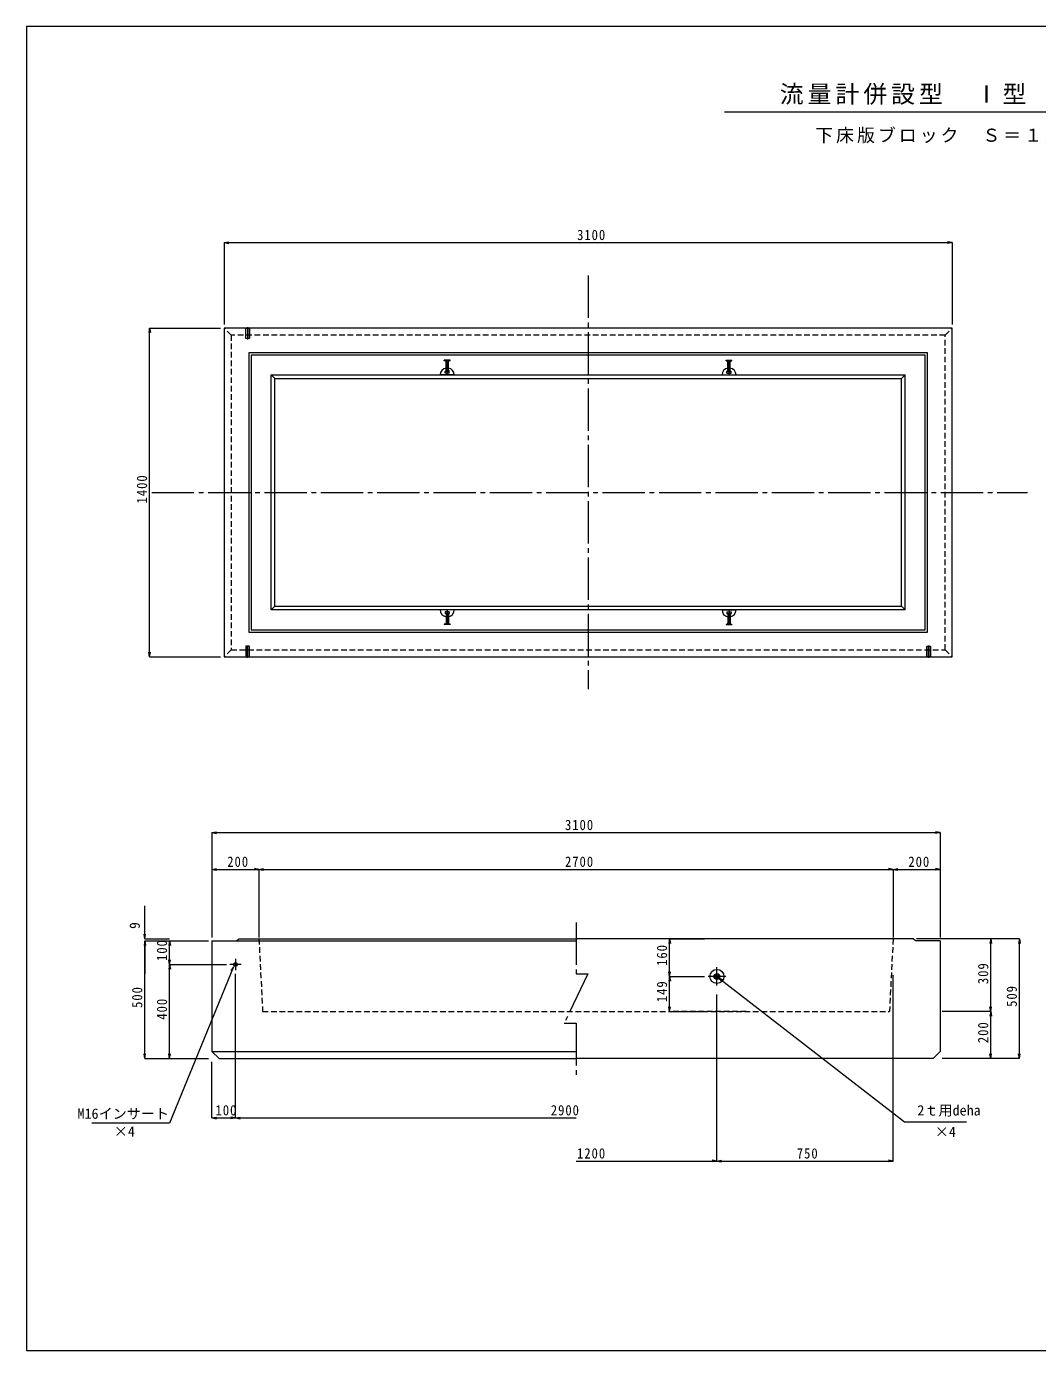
# Model space of a CAD drawing. Units: millimetres, scale not verified. Extents: x -12823 to 3978, y -2819 to 2819.
# Drawn here: x -3978 to 326, y -2819 to 2819 of the extents above; entities that cross this region are included whole.
import ezdxf
from ezdxf.enums import TextEntityAlignment as Align

# ---------------------------------------------------------------- set-up
doc = ezdxf.new("R2010")
doc.units = ezdxf.units.MM
doc.header["$LTSCALE"] = 20
doc.linetypes.add('CHAIN2', pattern=[12, 9, -1, 1, -1])
doc.linetypes.add('DASHED1', pattern=[1.8, 1.2, -0.6])
for name, color, linetype, lineweight in [('0-1_製品図', 4, 'Continuous', 9), ('0-2_LAYER2', 3, 'Continuous', 9), ('0-6_鉄筋', 7, 'Continuous', 9), ('1-0', 7, 'Continuous', 9)]:
    doc.layers.add(name, color=color, linetype=linetype, lineweight=lineweight)
doc.styles.add('ＭＳ ゴシック', font='')
doc.styles.get('ＭＳ ゴシック').set_extended_font_data('MS Gothic')

msp = doc.modelspace()

# ---------------------------------------------------------------- linework, layer by layer
at = {"layer": '0-1_製品図', "color": 7}
for p, q in [((-3137.1, 1898.66), (-3117.4, 1902.13)), ((-3137.1, 1898.66), (-37.1, 1898.66)), ((-3137.1, 1898.66), (-3117.4, 1895.18)), ((-3137.1, 1898.66), (-3137.1, 1549.8)), ((-37.1, 1898.66), (-56.8, 1902.13)), ((-37.1, 1898.66), (-56.8, 1895.18)), ((-37.1, 1898.66), (-37.1, 1549.8)), ((-3454.42, 1534.8), (-3457.89, 1515.1)), ((-3454.42, 134.8), (-3454.42, 1534.8)), ((-3454.42, 1534.8), (-3450.94, 1515.1)), ((-3454.42, 1534.8), (-3152.1, 1534.8)), ((-3454.42, 134.8), (-3457.89, 154.49)), ((-3454.42, 134.8), (-3450.94, 154.49)), ((-3454.42, 134.8), (-3152.1, 134.8)), ((-3096.98, -1185.45), (-3107.67, -1202.35)), ((-1038.6, -1226.01), (-1017.3, -1247.51)), ((-1038.6, -1226.01), (-1012.46, -1241.26))]:
    msp.add_line(p, q, dxfattribs=at)
at = {"layer": '0-1_製品図', "color": 7, "linetype": 'CHAIN2'}
for p, q in [((-1587.1, 1757.71), (-1587.1, -3.49)), ((-3445.24, 834.8), (284.14, 834.8))]:
    msp.add_line(p, q, dxfattribs=at)
at = {"layer": '0-1_製品図', "color": 7, "linetype": 'DASHED1'}
for p, q in [((-3107.1, 1504.8), (-3137.1, 1534.8)), ((-3107.1, 1504.8), (-3107.1, 164.8)), ((-67.1, 1504.8), (-3107.1, 1504.8)), ((-3107.1, 164.8), (-3137.1, 134.8)), ((-3107.1, 164.8), (-67.1, 164.8)), ((-67.1, 164.8), (-37.1, 134.8)), ((-2988.6, -1066.01), (-2973.15, -1375.01)), ((-288.6, -1066.01), (-304.05, -1375.01)), ((-2973.15, -1375.01), (-304.05, -1375.01)), ((-913.6, -1375.01), (-1230.13, -1375.01))]:
    msp.add_line(p, q, dxfattribs=at)
at = {"layer": '0-1_製品図'}
for p, q in [((-3044, 1489.8), (-3044, 1534.8)), ((-3037.1, 1538.74), (-3037.1, 1485.85)), ((-3030.2, 1534.8), (-3030.2, 1489.8)), ((-3044, 1489.8), (-3045.1, 1490.9)), ((-3030.2, 1489.8), (-3044, 1489.8)), ((-3029.1, 1490.9), (-3030.2, 1489.8)), ((-2174.6, 1397.8), (-2199.6, 1397.8)), ((-2199.6, 1395.8), (-2199.6, 1397.8)), ((-2174.6, 1395.8), (-2199.6, 1395.8)), ((-2192.1, 1353.3), (-2196.1, 1350.3)), ((-2192.1, 1353.3), (-2192.1, 1390.8)), ((-2182.1, 1353.3), (-2192.1, 1353.3)), ((-2187.1, 1334.8), (-2187.1, 1397.8)), ((-2182.1, 1353.3), (-2182.1, 1390.8)), ((-2182.1, 1353.3), (-2178.1, 1350.3)), ((-2174.6, 1395.8), (-2174.6, 1397.8)), ((-999.6, 1397.8), (-974.6, 1397.8)), ((-999.6, 1395.8), (-999.6, 1397.8)), ((-999.6, 1395.8), (-974.6, 1395.8)), ((-992.1, 1353.3), (-996.1, 1350.3)), ((-992.1, 1353.3), (-992.1, 1390.8)), ((-992.1, 1353.3), (-982.1, 1353.3)), ((-987.1, 1334.8), (-987.1, 1397.8)), ((-982.1, 1353.3), (-982.1, 1390.8)), ((-982.1, 1353.3), (-978.1, 1350.3)), ((-974.6, 1395.8), (-974.6, 1397.8)), ((-2157.1, 1334.8), (-2217.1, 1334.8)), ((-2178.1, 1350.3), (-2196.1, 1350.3)), ((-2196.1, 1342.8), (-2196.1, 1350.3)), ((-2178.1, 1342.8), (-2196.1, 1342.8)), ((-2178.1, 1342.8), (-2178.1, 1350.3)), ((-1017.1, 1334.8), (-957.1, 1334.8)), ((-996.1, 1342.8), (-996.1, 1350.3)), ((-996.1, 1350.3), (-978.1, 1350.3)), ((-996.1, 1342.8), (-978.1, 1342.8)), ((-978.1, 1342.8), (-978.1, 1350.3)), ((-2157.1, 334.8), (-2217.1, 334.8)), ((-2196.1, 326.8), (-2196.1, 319.3)), ((-2178.1, 326.8), (-2196.1, 326.8)), ((-2178.1, 319.3), (-2196.1, 319.3)), ((-2192.1, 316.3), (-2196.1, 319.3)), ((-2182.1, 316.3), (-2192.1, 316.3)), ((-2192.1, 316.3), (-2192.1, 278.8)), ((-2187.1, 334.8), (-2187.1, 271.8)), ((-2182.1, 316.3), (-2178.1, 319.3)), ((-2182.1, 316.3), (-2182.1, 278.8)), ((-2178.1, 326.8), (-2178.1, 319.3)), ((-1017.1, 334.8), (-957.1, 334.8)), ((-996.1, 326.8), (-996.1, 319.3)), ((-996.1, 326.8), (-978.1, 326.8)), ((-996.1, 319.3), (-978.1, 319.3)), ((-992.1, 316.3), (-996.1, 319.3)), ((-992.1, 316.3), (-992.1, 278.8)), ((-992.1, 316.3), (-982.1, 316.3)), ((-987.1, 334.8), (-987.1, 271.8)), ((-982.1, 316.3), (-978.1, 319.3)), ((-982.1, 316.3), (-982.1, 278.8)), ((-978.1, 326.8), (-978.1, 319.3)), ((-2199.6, 273.8), (-2199.6, 271.8)), ((-2174.6, 273.8), (-2199.6, 273.8)), ((-2174.6, 271.8), (-2199.6, 271.8)), ((-2174.6, 273.8), (-2174.6, 271.8)), ((-999.6, 273.8), (-999.6, 271.8)), ((-999.6, 273.8), (-974.6, 273.8)), ((-999.6, 271.8), (-974.6, 271.8)), ((-974.6, 273.8), (-974.6, 271.8)), ((-3044, 179.8), (-3045.1, 178.7)), ((-3044, 179.8), (-3044, 134.8)), ((-3030.2, 179.8), (-3044, 179.8)), ((-3037.1, 130.85), (-3037.1, 183.74)), ((-3030.2, 134.8), (-3030.2, 179.8)), ((-3029.1, 178.7), (-3030.2, 179.8)), ((-145.1, 178.7), (-144, 179.8)), ((-144, 134.8), (-144, 179.8)), ((-144, 179.8), (-130.2, 179.8)), ((-137.1, 130.85), (-137.1, 183.74)), ((-130.2, 179.8), (-130.2, 134.8)), ((-130.2, 179.8), (-129.1, 178.7)), ((-3064.69, -1175.01), (-3112.5, -1175.01)), ((-3088.6, -1150.69), (-3088.6, -1199.33)), ((-1001.02, -1226.01), (-1076.17, -1226.01)), ((-1038.6, -1265.08), (-1038.6, -1186.94))]:
    msp.add_line(p, q, dxfattribs=at)
at = {"layer": '0-1_製品図', "color": 3}
for p, q in [((-3083.6, -1075.01), (-3073.6, -1066.01)), ((-3073.6, -1066.01), (-1638.6, -1066.01)), ((-288.6, -1066.01), (-1638.6, -1066.01)), ((-3188.6, -1075.01), (-1638.6, -1075.01)), ((-88.6, -1075.01), (-88.6, -1545.01)), ((-3188.6, -1545.01), (-1638.6, -1545.01)), ((-118.6, -1575.01), (-1638.6, -1575.01)), ((-88.6, -1545.01), (-118.6, -1575.01))]:
    msp.add_line(p, q, dxfattribs=at)
for points in [[(-3137.1, 134.8), (-37.1, 134.8), (-37.1, 1534.8), (-3137.1, 1534.8)], [(-142.1, 1429.8), (-3032.1, 1429.8), (-3032.1, 239.8), (-142.1, 239.8)], [(-152.1, 1419.8), (-3022.1, 1419.8), (-3022.1, 249.8), (-152.1, 249.8)]]:
    msp.add_lwpolyline(points, close=True, dxfattribs=at)
at = {"layer": '0-1_製品図'}
for points in [[(-3045.1, 1490.9), (-3045.1, 1534.8), (-3029.1, 1534.8), (-3029.1, 1490.9)], [(-3045.1, 178.7), (-3045.1, 134.8), (-3029.1, 134.8), (-3029.1, 178.7)], [(-129.1, 178.7), (-129.1, 134.8), (-145.1, 134.8), (-145.1, 178.7)]]:
    msp.add_lwpolyline(points, dxfattribs=at)
at = {"layer": '0-1_製品図', "color": 7, "linetype": 'DASHED1'}
msp.add_lwpolyline([(-67.1, 164.8), (-67.1, 1504.8), (-37.1, 1534.8)], dxfattribs=at)
at = {"layer": '0-1_製品図', "color": 7, "linetype": 'CHAIN2'}
msp.add_lwpolyline([(-1638.6, -996.01), (-1638.6, -1215.51), (-1588.6, -1215.51), (-1688.6, -1425.51), (-1638.6, -1425.51), (-1638.6, -1645.01)], dxfattribs=at)
at = {"layer": '0-1_製品図', "color": 3}
for points in [[(-88.6, -1075.01), (-193.6, -1075.01), (-203.6, -1066.01), (-288.6, -1066.01)], [(-3188.6, -1075.01), (-3188.6, -1545.01), (-3158.6, -1575.01), (-1638.6, -1575.01)]]:
    msp.add_lwpolyline(points, dxfattribs=at)
at = {"layer": '0-1_製品図', "color": 7}
for points in [[(-3096.98, -1185.45), (-3370.01, -1850.46), (-3700.01, -1850.46)], [(-1038.6, -1226.01), (-239.49, -1845.18), (24.51, -1845.18)]]:
    msp.add_lwpolyline(points, dxfattribs=at)
at = {"layer": '0-1_製品図'}
for centre, radius in [((-3088.6, -1175.01), 8), ((-3088.6, -1175.01), 7), ((-1038.6, -1226.01), 30), ((-1038.6, -1226.01), 12.5), ((-1038.6, -1226.01), 8)]:
    msp.add_circle(centre, radius, dxfattribs=at)
for centre, radius, start, end in [((-2187.1, 1334.8), 30, 99.59407, 180), ((-2197.1, 1390.8), 5, 0, 90), ((-2177.1, 1390.8), 5, 90, 180), ((-2187.1, 1334.8), 30, 0, 80.40593), ((-987.1, 1334.8), 30, 99.59407, 180), ((-997.1, 1390.8), 5, 0, 90), ((-977.1, 1390.8), 5, 90, 180), ((-987.1, 1334.8), 30, 0, 80.40593), ((-2187.1, 334.8), 30, 180, 260.40593), ((-2187.1, 334.8), 30, 279.59407, 0), ((-987.1, 334.8), 30, 180, 260.40593), ((-987.1, 334.8), 30, 279.59407, 360), ((-2197.1, 278.8), 5, 270, 0), ((-2177.1, 278.8), 5, 180, 270), ((-997.1, 278.8), 5, 270, 0), ((-977.1, 278.8), 5, 180, 270)]:
    msp.add_arc(centre, radius, start, end, dxfattribs=at)
at = {"layer": '0-2_LAYER2'}
for p, q in [((-2937.1, 1334.8), (-237.1, 1334.8)), ((-2921.65, 1319.35), (-2937.1, 1334.8)), ((-2921.65, 1319.35), (-252.55, 1319.35)), ((-2921.65, 350.25), (-2921.65, 1319.35)), ((-252.55, 1319.35), (-237.1, 1334.8)), ((-237.1, 334.8), (-237.1, 1334.8)), ((-2937.1, 334.8), (-2921.65, 350.25)), ((-237.1, 334.8), (-252.55, 350.25))]:
    msp.add_line(p, q, dxfattribs=at)
for points in [[(-237.1, 334.8), (-2937.1, 334.8), (-2937.1, 1334.8)], [(-2921.65, 350.25), (-252.55, 350.25), (-252.55, 1319.35)]]:
    msp.add_lwpolyline(points, dxfattribs=at)
at = {"layer": '0-6_鉄筋'}
for p, q in [((-3188.6, -613.46), (-3168.9, -609.99)), ((-3188.6, -613.46), (-88.6, -613.46)), ((-3188.6, -613.46), (-3168.9, -616.94)), ((-3188.6, -613.46), (-3188.6, -770.05)), ((-88.6, -613.46), (-108.29, -609.99)), ((-88.6, -613.46), (-108.29, -616.94)), ((-88.6, -613.46), (-88.6, -770.05)), ((-3188.6, -770.05), (-3168.9, -766.57)), ((-3188.6, -770.05), (-2988.6, -770.05)), ((-3188.6, -770.05), (-3168.9, -773.52)), ((-3188.6, -770.05), (-3188.6, -1060.01)), ((-2988.6, -770.05), (-3008.29, -766.57)), ((-2988.6, -770.05), (-3008.29, -773.52)), ((-2988.6, -770.05), (-2968.9, -766.57)), ((-2988.6, -770.05), (-2988.6, -1060.01)), ((-2988.6, -770.05), (-288.6, -770.05)), ((-2988.6, -770.05), (-2968.9, -773.52)), ((-288.6, -770.05), (-308.29, -766.57)), ((-288.6, -770.05), (-308.29, -773.52)), ((-288.6, -770.05), (-268.9, -766.57)), ((-288.6, -770.05), (-288.6, -1060.01)), ((-288.6, -770.05), (-88.6, -770.05)), ((-288.6, -770.05), (-268.9, -773.52)), ((-88.6, -770.05), (-108.29, -766.57)), ((-88.6, -770.05), (-108.29, -773.52)), ((-88.6, -770.05), (-88.6, -1060.01)), ((-3474.54, -1066.01), (-3474.54, -926.01)), ((-2988.6, -902.47), (-2988.6, -1051.01)), ((-288.6, -902.47), (-288.6, -1051.01)), ((-3474.54, -1066.01), (-3478.02, -1046.31)), ((-3474.54, -1066.01), (-3471.07, -1046.31)), ((-3474.54, -1066.01), (-3369.2, -1066.01)), ((-1240.13, -1066.01), (-1243.6, -1085.71)), ((-1240.13, -1226.01), (-1240.13, -1066.01)), ((-1240.13, -1066.01), (-1236.66, -1085.71)), ((-1240.13, -1066.01), (-1091.17, -1066.01)), ((127.27, -1066.01), (-188.6, -1066.01)), ((127.27, -1066.01), (130.75, -1085.71)), ((249.15, -1066.01), (127.27, -1066.01)), ((249.15, -1066.01), (245.68, -1085.71)), ((249.15, -1575.01), (249.15, -1066.01)), ((249.15, -1066.01), (252.63, -1085.71)), ((-3474.54, -1075.01), (-3478.02, -1094.71)), ((-3474.54, -1075.01), (-3478.02, -1094.71)), ((-3474.54, -1575.01), (-3474.54, -1075.01)), ((-3474.54, -1075.01), (-3471.07, -1094.71)), ((-3474.54, -1075.01), (-3369.2, -1075.01)), ((-3474.54, -1075.01), (-3474.54, -1215.01)), ((-3474.54, -1075.01), (-3471.07, -1094.71)), ((-3369.2, -1075.01), (-3372.67, -1094.71)), ((-3369.2, -1175.01), (-3369.2, -1075.01)), ((-3369.2, -1075.01), (-3365.73, -1094.71)), ((-3369.2, -1075.01), (-3203.6, -1075.01)), ((-3369.2, -1175.01), (-3372.67, -1155.31)), ((-3369.2, -1175.01), (-3372.67, -1194.71)), ((-3369.2, -1175.01), (-3365.73, -1155.31)), ((-3369.2, -1575.01), (-3369.2, -1175.01)), ((-3369.2, -1175.01), (-3365.73, -1194.71)), ((-3369.2, -1175.01), (-3127.5, -1175.01)), ((127.27, -1375.01), (127.27, -1175.01)), ((-3088.6, -1828.15), (-3088.6, -1215.03)), ((-1240.13, -1226.01), (-1243.6, -1206.31)), ((-1240.13, -1226.01), (-1243.6, -1245.71)), ((-1240.13, -1226.01), (-1236.66, -1206.31)), ((-1240.13, -1375.01), (-1240.13, -1226.01)), ((-1240.13, -1226.01), (-1236.66, -1245.71)), ((-1240.13, -1226.01), (-1091.17, -1226.01)), ((-288.6, -2011.85), (-288.6, -1220.27)), ((-1038.6, -2011.85), (-1038.6, -1302.16)), ((-1240.13, -1375.01), (-1243.6, -1355.31)), ((-1240.13, -1375.01), (-1236.66, -1355.31)), ((-1240.13, -1375.01), (-1091.17, -1375.01)), ((127.27, -1375.01), (-79.92, -1375.01)), ((127.27, -1375.01), (123.8, -1355.31)), ((127.27, -1375.01), (123.8, -1394.71)), ((127.27, -1375.01), (130.75, -1355.31)), ((127.27, -1575.01), (127.27, -1375.01)), ((127.27, -1375.01), (130.75, -1394.71)), ((-3474.54, -1575.01), (-3478.02, -1555.31)), ((-3474.54, -1575.01), (-3471.07, -1555.31)), ((-3474.54, -1575.01), (-3369.2, -1575.01)), ((-3369.2, -1575.01), (-3372.67, -1555.31)), ((-3369.2, -1575.01), (-3365.73, -1555.31)), ((-3369.2, -1575.01), (-3203.6, -1575.01)), ((127.27, -1575.01), (-79.92, -1575.01)), ((127.27, -1575.01), (123.8, -1555.31)), ((127.27, -1575.01), (130.75, -1555.31)), ((249.15, -1575.01), (127.27, -1575.01)), ((249.15, -1575.01), (245.68, -1555.31)), ((249.15, -1575.01), (252.63, -1555.31)), ((-3188.6, -1828.15), (-3188.6, -1590.01)), ((-3188.6, -1828.15), (-3168.9, -1824.68)), ((-3188.6, -1828.15), (-3088.6, -1828.15)), ((-3188.6, -1828.15), (-3168.9, -1831.62)), ((-3088.6, -1828.15), (-3108.29, -1824.68)), ((-3088.6, -1828.15), (-3108.29, -1831.62)), ((-3088.6, -1828.15), (-3068.9, -1824.68)), ((-3088.6, -1828.15), (-1638.6, -1828.15)), ((-3088.6, -1828.15), (-3068.9, -1831.62)), ((-1038.6, -2011.85), (-1058.29, -2015.32)), ((-1038.6, -2011.85), (-1018.9, -2008.38)), ((-1038.6, -2011.85), (-288.6, -2011.85)), ((-1038.6, -2011.85), (-1018.9, -2015.32)), ((-288.6, -2011.85), (-308.29, -2008.38)), ((-288.6, -2011.85), (-308.29, -2015.32))]:
    msp.add_line(p, q, dxfattribs=at)
for points in [[(127.27, -1175.01), (127.27, -1066.01), (123.8, -1085.71)], [(-1638.6, -2011.85), (-1038.6, -2011.85), (-1058.29, -2008.38)]]:
    msp.add_lwpolyline(points, dxfattribs=at)
at = {"layer": '1-0', "color": 5}
for p, q in [((-3978.45, 2818.65), (-3978.45, -2818.65)), ((3978.45, 2818.65), (-3978.45, 2818.65)), ((-3978.45, -2818.65), (3978.45, -2818.65))]:
    msp.add_line(p, q, dxfattribs=at)
at = {"layer": '1-0'}
msp.add_line((-1006.29, 2455.59), (1016.54, 2455.59), dxfattribs=at)

# ---------------------------------------------------------------- texts
at = {"layer": '0-1_製品図', "color": 7, "style": 'ＭＳ ゴシック'}
for s, p in [('M16インサート', (-3761.27, -1845.32)), ('2ｔ用deha', (-185.31, -1831.11)), ('×4', (-3606.45, -1920.98)), ('×4', (-110.85, -1922.47))]:
    msp.add_text(s, height=43.99, dxfattribs=at).set_placement(p, align=Align.BOTTOM_LEFT)
at = {"layer": '0-1_製品図', "color": 7, "insert": (-1634.1, 1908.66), "char_height": 43.99, "attachment_point": 7, "style": 'ＭＳ ゴシック'}
msp.add_mtext('\\T1.15;\\W0.9;3100', dxfattribs=at)
at = {"layer": '0-1_製品図', "color": 7, "insert": (-3464.42, 787.8), "char_height": 43.99, "attachment_point": 7, "rotation": 90, "style": 'ＭＳ ゴシック'}
msp.add_mtext('\\T1.15;\\W0.9;1400', dxfattribs=at)
at = {"layer": '0-6_鉄筋', "style": 'ＭＳ ゴシック', "width": 0.95}
msp.add_text('9', height=43.99, rotation=90, dxfattribs=at).set_placement((-3482.56, -1023.49), align=Align.BOTTOM_LEFT)
at = {"layer": '0-6_鉄筋', "char_height": 43.99, "attachment_point": 7, "style": 'ＭＳ ゴシック'}
for s, insert in [('\\T1.15;\\W0.9;3100', (-1685.6, -603.46)), ('\\T1.15;\\W0.9;200', (-3123.6, -760.05)), ('\\T1.15;\\W0.9;2700', (-1685.6, -760.05)), ('\\T1.15;\\W0.9;200', (-223.6, -760.05)), ('\\T1.15;\\W0.9;100', (-3173.6, -1818.15)), ('\\T1.15;\\W0.9;2900', (-1746.02, -1818.15)), ('\\T1.15;\\W0.9;1200', (-1634.34, -2001.85)), ('\\T1.15;\\W0.9;750', (-698.6, -2001.85))]:
    msp.add_mtext(s, dxfattribs=dict(at, insert=insert))
at = {"layer": '0-6_鉄筋', "char_height": 43.99, "attachment_point": 7, "rotation": 90, "style": 'ＭＳ ゴシック'}
for s, insert in [('\\T1.15;\\W0.9;100', (-3379.2, -1160.01)), ('\\T1.15;\\W0.9;160', (-1250.13, -1181.01)), ('\\T1.15;\\W0.9;309', (117.27, -1258.66)), ('\\T1.15;\\W0.9;500', (-3484.54, -1360.01)), ('\\T1.15;\\W0.9;149', (-1250.13, -1335.51)), ('\\T1.15;\\W0.9;509', (239.15, -1355.51)), ('\\T1.15;\\W0.9;400', (-3379.2, -1410.01)), ('\\T1.15;\\W0.9;200', (117.27, -1510.01))]:
    msp.add_mtext(s, dxfattribs=dict(at, insert=insert))
at = {"layer": '1-0', "attachment_point": 7, "style": 'ＭＳ ゴシック'}
for s, insert, char_height in [('\\T1.17;流量計併設型\u3000Ⅰ型\u3000構造図', (-771.07, 2484.86), 74.29), ('\\T1.17;下床版ブロック\u3000Ｓ＝１／２０', (-620.22, 2321.29), 55.76)]:
    msp.add_mtext(s, dxfattribs=dict(at, insert=insert, char_height=char_height))

doc.saveas('drawing.dxf')
